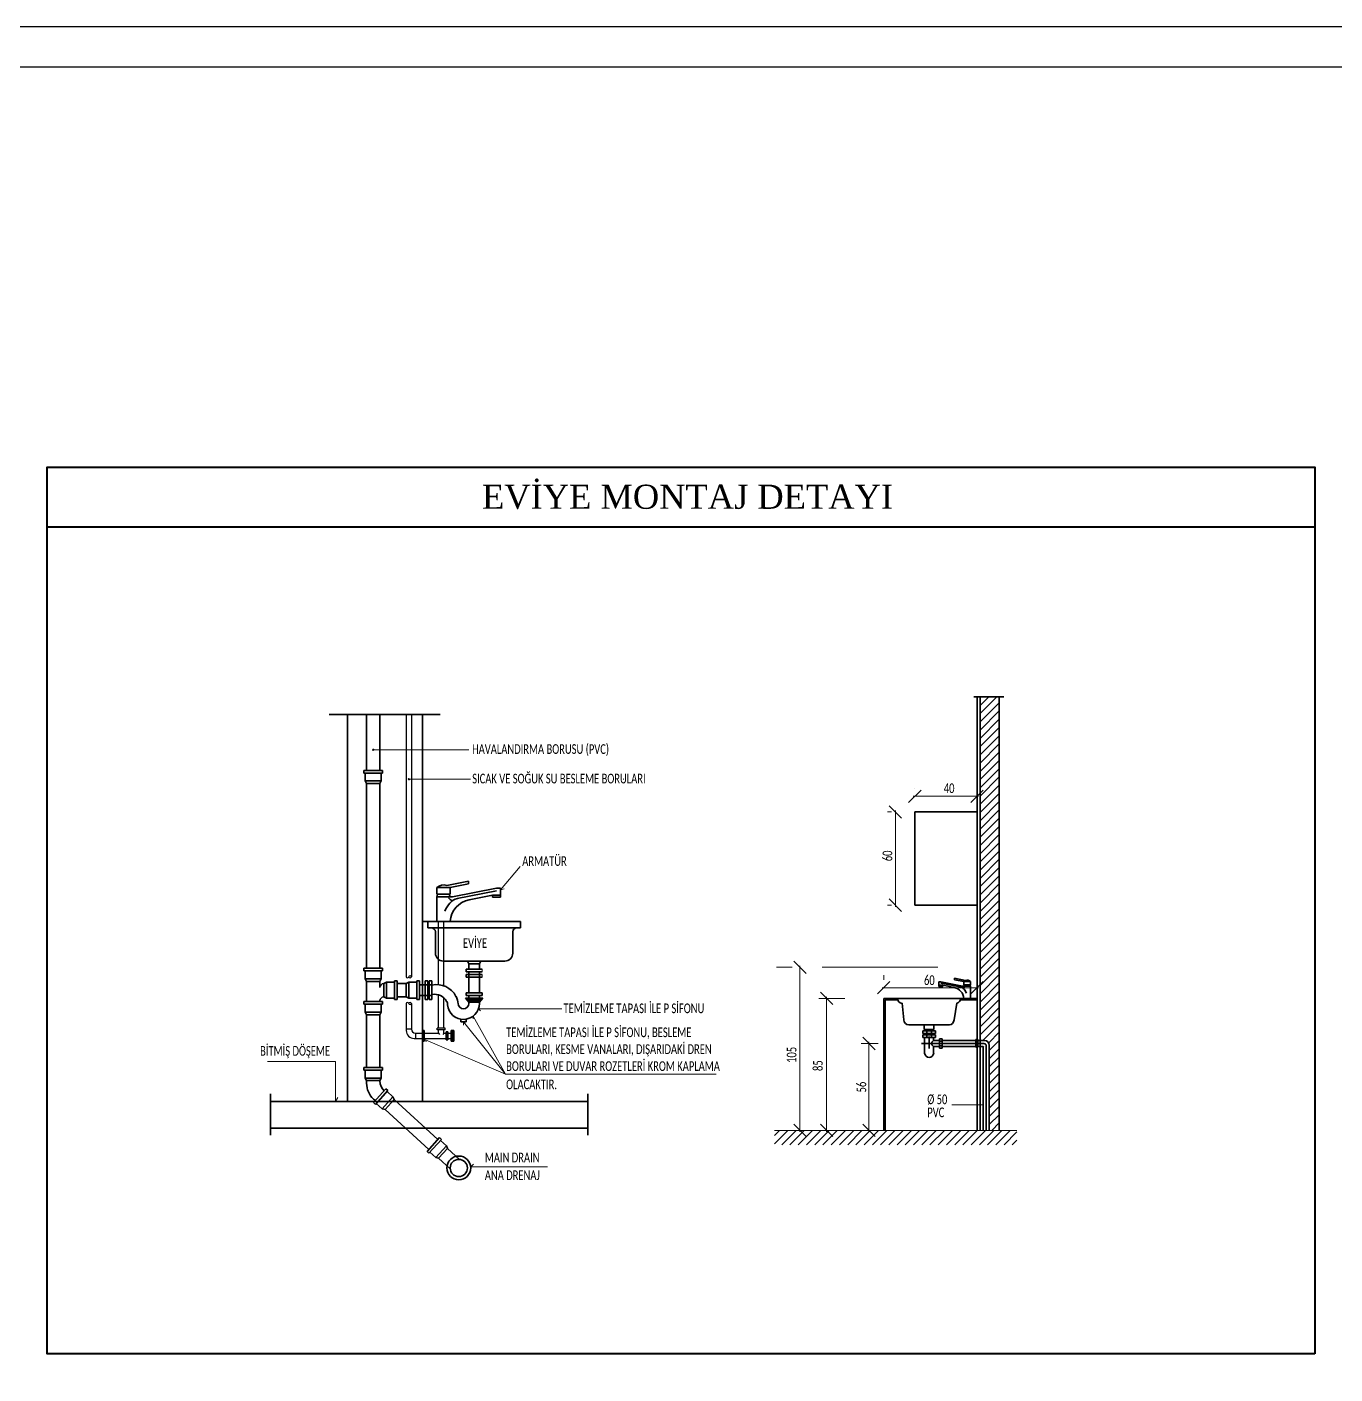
# Model space of a CAD drawing. Header units: centimetres. Extents: x 405464 to 563355, y 50011 to 66875.
# Drawn here: x 548065 to 551317, y 55663 to 59011 of the extents above; entities that cross this region are included whole.
import ezdxf
from ezdxf.enums import TextEntityAlignment as Align

# ---------------------------------------------------------------- set-up
doc = ezdxf.new("R2010")
doc.units = ezdxf.units.CM
for name, color, linetype, lineweight in [('0-KRCN-SHT-DETAY-20', 41, 'Continuous', 20), ('0-KRCN-SHT-DETAY-25', 4, 'Continuous', 25), ('0-KRCN-SHT-DETAY-35', 141, 'Continuous', 35), ('0-KRCN-SHT-DETAY-YAZI', 71, 'Continuous', 35), ('0-KRCN-SHT-DETAY-ÇERÇEVE', 71, 'Continuous', 40), ('0-KRCN-SHT-YAZI', 31, 'Continuous', 35), ('0-KRCN-Z-ANTET', 71, 'Continuous', 30)]:
    doc.layers.add(name, color=color, linetype=linetype, lineweight=lineweight)
doc.styles.add('KATMAN YAZI STİLİ', font='calibri.ttf')
doc.styles.add('mm', font='times.ttf', dxfattribs={"height": 3.3})

# ---------------------------------------------------------------- blocks, each defined once
blk = doc.blocks.new('G$C192924DB')
at = {"layer": '0-KRCN-SHT-DETAY-20'}
for p, q in [((1160, -285.6, 108.5), (1160.5, -285.1, 108.5)), ((524.6, -351, 108.5), (404.7, -351, 108.5)), ((526.6, -387.6, 108.5), (450, -387.6, 108.5)), ((1086.7, -401.1, 108.5), (1071.2, -416.5, 108.5)), ((1078.9, -399.3, 108.5), (1078.9, -399.1, 108.5)), ((1148.4, -416.5, 108.5), (1163.9, -401.1, 108.5)), ((1156.2, -399.3, 108.5), (1156.2, -399.1, 108.5)), ((1077, -408.8, 108.5), (1158.1, -408.8, 108.5)), ((1050, -428.2, 108.5), (1045.1, -428.2, 108.5)), ((1062.5, -435.9, 108.5), (1047.1, -420.5, 108.5)), ((1054.8, -546, 108.5), (1054.8, -426.3, 108.5)), ((588.1, -496.1, 108.5), (563.6, -525.2, 108.5)), ((563.6, -525.2, 108.5), (568.2, -523.8, 108.5)), ((1050, -544.1, 108.5), (1045.1, -544.1, 108.5)), ((1047.1, -536.3, 108.5), (1062.5, -551.8, 108.5)), ((943.7, -629, 108.5), (928.3, -613.6, 108.5)), ((936, -619.3, 108.5), (936, -825.9, 108.5)), ((540.9, -623.5, 108.5), (540.9, -626.8, 108.5)), ((540.9, -630.1, 108.5), (540.9, -633.4, 108.5)), ((907.1, -621.3, 108.5), (926.4, -621.3, 108.5)), ((963.7, -621.3, 108.5), (1107.4, -621.3, 108.5)), ((1040.3, -630.9, 108.5), (1040.3, -637.1, 108.5)), ((976.9, -667.6, 108.5), (961.5, -652.2, 108.5)), ((1048, -639, 108.5), (1032.6, -654.5, 108.5)), ((1158.1, -646.7, 108.5), (1038.4, -646.7, 108.5)), ((1148.4, -654.5, 108.5), (1163.9, -639, 108.5)), ((992, -659.9, 108.5), (959.6, -659.9, 108.5)), ((969.2, -658, 108.5), (969.2, -825.9, 108.5)), ((529.9, -681.9, 108.5), (529.7, -685.5, 108.5)), ((570, -754.3, 108.5), (529.9, -681.9, 108.5)), ((640.1, -672.9, 108.5), (536.4, -672.9, 108.5)), ((536.4, -672.9, 108.5), (539, -675.3, 108.5)), ((570, -754.3, 108.5), (517.8, -689, 108.5)), ((517.8, -689, 108.5), (517.8, -693.2, 108.5)), ((570, -754.3, 108.5), (470.5, -711.4, 108.5)), ((470.5, -711.4, 108.5), (471.3, -713.8, 108.5)), ((1033.3, -716, 108.5), (1012.2, -716, 108.5)), ((1029.6, -723.7, 108.5), (1014.1, -708.2, 108.5)), ((1021.9, -714, 108.5), (1021.9, -825.9, 108.5)), ((274, -738.4, 108.5), (358.7, -738.4, 108.5)), ((358.7, -738.4, 108.5), (358.7, -788.3, 108.5)), ((570, -754.3, 108.5), (832, -754.3, 108.5)), ((358.7, -788.3, 108.5), (361.4, -783.2, 108.5)), ((1124.8, -792.2, 108.5), (1164, -792.2, 108.5)), ((928.3, -816.3, 108.5), (943.7, -831.7, 108.5)), ((961.5, -816.3, 108.5), (976.9, -831.7, 108.5)), ((1014.1, -816.3, 108.5), (1029.6, -831.7, 108.5)), ((1205.9, -824, 108.5), (904.4, -824, 108.5)), ((907.1, -824, 108.5), (926.4, -824, 108.5)), ((527, -869.1, 108.5), (530.2, -866, 108.5)), ((622.1, -869.1, 108.5), (527, -869.1, 108.5))]:
    blk.add_line(p, q, dxfattribs=at)
for centre in [(405.6, -351, 108.5), (450, -387.6, 108.5)]:
    blk.add_circle(centre, 0.824, dxfattribs=at)
at = {"layer": '0-KRCN-SHT-DETAY-25', "color": 22}
for p, q in [((1160, -295.9, 108.5), (1170.8, -285.1, 108.5)), ((1160, -306.1, 108.5), (1181, -285.1, 108.5)), ((1160, -316.4, 108.5), (1183.8, -292.6, 108.5)), ((1160, -326.6, 108.5), (1183.8, -302.8, 108.5)), ((1160, -336.8, 108.5), (1183.8, -313.1, 108.5)), ((1160, -347.1, 108.5), (1183.8, -323.3, 108.5)), ((1160, -357.3, 108.5), (1183.8, -333.5, 108.5)), ((1160, -367.5, 108.5), (1183.8, -343.8, 108.5)), ((1160, -377.8, 108.5), (1183.8, -354, 108.5)), ((1160, -388, 108.5), (1183.8, -364.3, 108.5)), ((1160, -398.3, 108.5), (1183.8, -374.5, 108.5)), ((1160, -408.5, 108.5), (1183.8, -384.7, 108.5)), ((1160, -418.7, 108.5), (1183.8, -395, 108.5)), ((1160, -429, 108.5), (1183.8, -405.2, 108.5)), ((1160, -439.2, 108.5), (1183.8, -415.4, 108.5)), ((1160, -449.5, 108.5), (1183.8, -425.7, 108.5)), ((1160, -459.7, 108.5), (1183.8, -435.9, 108.5)), ((1160, -469.9, 108.5), (1183.8, -446.2, 108.5)), ((1160, -480.2, 108.5), (1183.8, -456.4, 108.5)), ((1160, -490.4, 108.5), (1183.8, -466.6, 108.5)), ((1160, -500.6, 108.5), (1183.8, -476.9, 108.5)), ((1160, -510.9, 108.5), (1183.8, -487.1, 108.5)), ((1160, -521.1, 108.5), (1183.8, -497.3, 108.5)), ((1160, -531.4, 108.5), (1183.8, -507.6, 108.5)), ((1160, -541.6, 108.5), (1183.8, -517.8, 108.5)), ((1160, -551.8, 108.5), (1183.8, -528.1, 108.5)), ((1160, -562.1, 108.5), (1183.8, -538.3, 108.5)), ((1160, -572.3, 108.5), (1183.8, -548.5, 108.5)), ((1160, -582.5, 108.5), (1183.8, -558.8, 108.5)), ((1160, -592.8, 108.5), (1183.8, -569, 108.5)), ((1160, -603, 108.5), (1183.8, -579.2, 108.5)), ((1160, -613.3, 108.5), (1183.8, -589.5, 108.5)), ((1160, -623.5, 108.5), (1183.8, -599.7, 108.5)), ((1160, -633.7, 108.5), (1183.8, -610, 108.5)), ((1160, -644, 108.5), (1183.8, -620.2, 108.5)), ((1160, -654.2, 108.5), (1183.8, -630.4, 108.5)), ((1160, -664.5, 108.5), (1183.8, -640.7, 108.5)), ((1160, -674.7, 108.5), (1183.8, -650.9, 108.5)), ((1160, -684.9, 108.5), (1183.8, -661.2, 108.5)), ((1160, -695.2, 108.5), (1183.8, -671.4, 108.5)), ((1160, -705.4, 108.5), (1183.8, -681.6, 108.5)), ((1163.4, -712.3, 108.5), (1183.8, -691.9, 108.5)), ((1170.7, -715.2, 108.5), (1183.8, -702.1, 108.5)), ((1171.4, -724.7, 108.5), (1183.8, -712.3, 108.5)), ((1171.4, -734.9, 108.5), (1183.8, -722.6, 108.5)), ((1171.4, -745.2, 108.5), (1183.8, -732.8, 108.5)), ((1171.4, -755.4, 108.5), (1183.8, -743.1, 108.5)), ((1171.4, -765.7, 108.5), (1183.8, -753.3, 108.5)), ((1171.4, -775.9, 108.5), (1183.8, -763.5, 108.5)), ((1171.4, -786.1, 108.5), (1183.8, -773.8, 108.5)), ((1171.4, -796.4, 108.5), (1183.8, -784, 108.5)), ((1171.4, -806.6, 108.5), (1183.8, -794.2, 108.5)), ((1171.4, -816.8, 108.5), (1183.8, -804.5, 108.5)), ((1174.5, -824, 108.5), (1183.8, -814.7, 108.5)), ((904.4, -840.6, 108.5), (921.1, -824, 108.5)), ((904.4, -830.4, 108.5), (910.8, -824, 108.5)), ((913.5, -841.8, 108.5), (931.3, -824, 108.5)), ((923.7, -841.8, 108.5), (941.5, -824, 108.5)), ((933.9, -841.8, 108.5), (951.8, -824, 108.5)), ((944.2, -841.8, 108.5), (962, -824, 108.5)), ((954.4, -841.8, 108.5), (972.2, -824, 108.5)), ((964.7, -841.8, 108.5), (982.5, -824, 108.5)), ((974.9, -841.8, 108.5), (992.7, -824, 108.5)), ((985.1, -841.8, 108.5), (1003, -824, 108.5)), ((995.4, -841.8, 108.5), (1013.2, -824, 108.5)), ((1005.6, -841.8, 108.5), (1023.4, -824, 108.5)), ((1015.8, -841.8, 108.5), (1033.7, -824, 108.5)), ((1026.1, -841.8, 108.5), (1043.9, -824, 108.5)), ((1036.3, -841.8, 108.5), (1054.2, -824, 108.5)), ((1046.6, -841.8, 108.5), (1064.4, -824, 108.5)), ((1056.8, -841.8, 108.5), (1074.6, -824, 108.5)), ((1067, -841.8, 108.5), (1084.9, -824, 108.5)), ((1077.3, -841.8, 108.5), (1095.1, -824, 108.5)), ((1087.5, -841.8, 108.5), (1105.3, -824, 108.5)), ((1097.7, -841.8, 108.5), (1115.6, -824, 108.5)), ((1108, -841.8, 108.5), (1125.8, -824, 108.5)), ((1118.2, -841.8, 108.5), (1136.1, -824, 108.5)), ((1128.5, -841.8, 108.5), (1146.3, -824, 108.5)), ((1138.7, -841.8, 108.5), (1156.5, -824, 108.5)), ((1148.9, -841.8, 108.5), (1166.8, -824, 108.5)), ((1159.2, -841.8, 108.5), (1177, -824, 108.5)), ((1169.4, -841.8, 108.5), (1187.2, -824, 108.5)), ((1179.7, -841.8, 108.5), (1197.5, -824, 108.5)), ((1189.9, -841.8, 108.5), (1205.9, -825.8, 108.5)), ((1200.1, -841.8, 108.5), (1205.9, -836, 108.5))]:
    blk.add_line(p, q, dxfattribs=at)
at = {"layer": '0-KRCN-SHT-DETAY-25', "color": 4}
for p, q in [((446.5, -307.1, 108.5), (446.5, -633.3, 108.5)), ((453.1, -307.1, 108.5), (453.1, -633.3, 108.5)), ((486.6, -642.9, 108.5), (486.6, -564.1, 108.5)), ((493.2, -644.3, 108.5), (493.2, -564.1, 108.5)), ((446.5, -666.4, 108.5), (446.5, -699.9, 108.5)), ((453.1, -666.4, 108.5), (453.1, -698.2, 108.5)), ((486.6, -696.9, 108.5), (486.6, -655.5, 108.5)), ((493.2, -696.9, 108.5), (493.2, -659.1, 108.5)), ((453.1, -698.2, 108.5), (446.5, -698.2, 108.5)), ((494.9, -696.9, 108.5), (485, -696.9, 108.5)), ((485, -699, 108.5), (485, -696.9, 108.5)), ((494.9, -699, 108.5), (485, -699, 108.5)), ((486.6, -703.2, 108.5), (486.6, -699, 108.5)), ((493.2, -703.2, 108.5), (493.2, -699, 108.5)), ((494.9, -699, 108.5), (494.9, -696.9, 108.5)), ((456.4, -709.8, 108.5), (466.7, -709.8, 108.5)), ((458, -703.2, 108.5), (458, -709.8, 108.5)), ((458, -703.2, 108.5), (466.7, -703.2, 108.5)), ((468.8, -703.2, 108.5), (486.6, -703.2, 108.5)), ((468.8, -709.8, 108.5), (496.1, -709.8, 108.5)), ((486.6, -703.2, 108.5), (487.9, -704.7, 108.5)), ((493.2, -703.2, 108.5), (491.9, -704.7, 108.5)), ((493.2, -703.2, 108.5), (496.1, -703.2, 108.5)), ((498.3, -703.2, 108.5), (502.4, -703.2, 108.5)), ((498.3, -709.8, 108.5), (502.4, -709.8, 108.5))]:
    blk.add_line(p, q, dxfattribs=at)
for centre, radius, start, end in [((448.1, -632.7, 108.5), 1.74, 198.3337, 341.6663), ((451.4, -633.8, 108.5), 1.74, 18.3337, 161.6663), ((451.4, -632.7, 108.5), 1.74, 198.3337, 341.6663), ((448.1, -666.9, 108.5), 1.74, 18.3337, 161.6663), ((451.4, -666.9, 108.5), 1.74, 18.3337, 161.6663), ((451.4, -665.9, 108.5), 1.74, 198.3337, 341.6663), ((456.4, -699.9, 108.5), 9.89, 180, 270), ((458, -698.2, 108.5), 4.94, 180, 270)]:
    blk.add_arc(centre, radius, start, end, dxfattribs=at)
at = {"layer": '0-KRCN-SHT-DETAY-35', "color": 120}
for p, q in [((1189.4, -285.1, 108.5), (1152.1, -285.1, 108.5)), ((1156.2, -824, 108.5), (1156.2, -285.1, 108.5)), ((1160, -824, 108.5), (1160, -285.1, 108.5)), ((1183.8, -824, 108.5), (1183.8, -285.1, 108.5)), ((350.7, -307.1, 108.5), (488.6, -307.1, 108.5)), ((373.5, -307.1, 108.5), (373.5, -788.3, 108.5)), ((466.7, -307.1, 108.5), (466.7, -788.3, 108.5)), ((524.4, -616.9, 108.5), (522.7, -613.6, 108.5)), ((524.4, -616.9, 108.5), (537.6, -616.9, 108.5)), ((524.4, -616.9, 108.5), (524.4, -623.5, 108.5)), ((537.6, -616.9, 108.5), (539.2, -613.6, 108.5)), ((537.6, -616.9, 108.5), (537.6, -623.5, 108.5)), ((521.1, -623.5, 108.5), (540.9, -623.5, 108.5)), ((521.1, -623.5, 108.5), (521.1, -626.8, 108.5)), ((521.1, -626.8, 108.5), (540.9, -626.8, 108.5)), ((521.1, -630.1, 108.5), (540.9, -630.1, 108.5)), ((521.1, -630.1, 108.5), (521.1, -633.4, 108.5)), ((521.1, -633.4, 108.5), (540.9, -633.4, 108.5)), ((524.4, -626.8, 108.5), (524.4, -653.1, 108.5)), ((537.6, -626.8, 108.5), (537.6, -653.1, 108.5)), ((520.3, -659.7, 108.5), (541.7, -659.7, 108.5)), ((524.4, -664.7, 108.5), (520.3, -659.7, 108.5)), ((521.1, -653.1, 108.5), (521.1, -656.4, 108.5)), ((521.1, -653.1, 108.5), (540.9, -653.1, 108.5)), ((521.1, -656.4, 108.5), (540.9, -656.4, 108.5)), ((521.1, -660.7, 108.5), (521.1, -659.7, 108.5)), ((522.7, -662.7, 108.5), (522.7, -659.7, 108.5)), ((524.4, -656.4, 108.5), (524.4, -666.3, 108.5)), ((524.4, -664.7, 108.5), (537.6, -664.7, 108.5)), ((526, -664.7, 108.5), (526, -659.7, 108.5)), ((527.7, -664.7, 108.5), (527.7, -659.7, 108.5)), ((529.3, -664.7, 108.5), (529.3, -659.7, 108.5)), ((531, -659.7, 108.5), (531, -664.7, 108.5)), ((532.6, -659.7, 108.5), (532.6, -664.7, 108.5)), ((534.3, -659.7, 108.5), (534.3, -664.7, 108.5)), ((535.9, -659.7, 108.5), (535.9, -664.7, 108.5)), ((537.6, -656.4, 108.5), (537.6, -666.3, 108.5)), ((537.6, -664.7, 108.5), (541.7, -659.7, 108.5)), ((539.2, -659.7, 108.5), (539.2, -662.7, 108.5)), ((540.9, -653.1, 108.5), (540.9, -656.4, 108.5)), ((540.9, -659.7, 108.5), (540.9, -660.7, 108.5)), ((514.5, -685.8, 108.5), (514.5, -689, 108.5)), ((521.1, -685.8, 108.5), (521.1, -689, 108.5)), ((466.7, -699.9, 108.5), (468.8, -699.9, 108.5)), ((468.8, -713.1, 108.5), (468.8, -699.9, 108.5)), ((496.1, -711.4, 108.5), (496.1, -701.5, 108.5)), ((496.1, -701.5, 108.5), (498.3, -701.5, 108.5)), ((498.3, -711.4, 108.5), (498.3, -701.5, 108.5)), ((502.4, -713.1, 108.5), (502.4, -699.9, 108.5)), ((502.4, -699.9, 108.5), (505.7, -699.9, 108.5)), ((502.4, -701.5, 108.5), (505.7, -701.5, 108.5)), ((505.7, -713.1, 108.5), (505.7, -699.9, 108.5)), ((514.5, -689, 108.5), (521.1, -689, 108.5)), ((466.7, -713.1, 108.5), (468.8, -713.1, 108.5)), ((496.1, -711.4, 108.5), (498.3, -711.4, 108.5)), ((502.4, -703.2, 108.5), (505.7, -703.2, 108.5)), ((502.4, -704.8, 108.5), (505.7, -704.8, 108.5)), ((502.4, -706.5, 108.5), (505.7, -706.5, 108.5)), ((502.4, -708.1, 108.5), (505.7, -708.1, 108.5)), ((502.4, -709.8, 108.5), (505.7, -709.8, 108.5)), ((502.4, -711.4, 108.5), (505.7, -711.4, 108.5)), ((502.4, -713.1, 108.5), (505.7, -713.1, 108.5)), ((1102.3, -716, 108.5), (1156.2, -716, 108.5)), ((1112.8, -712.3, 108.5), (1156.2, -712.3, 108.5)), ((1112.8, -719.7, 108.5), (1156.2, -719.7, 108.5)), ((278, -778.4, 108.5), (278, -829.9, 108.5)), ((672.2, -778.4, 108.5), (672.2, -829.9, 108.5)), ((278, -788.3, 108.5), (672.2, -788.3, 108.5)), ((278, -821.2, 108.5), (672.2, -821.2, 108.5))]:
    blk.add_line(p, q, dxfattribs=at)
at = {"layer": '0-KRCN-SHT-DETAY-35', "color": 6}
for p, q in [((397.3, -307.1, 108.5), (397.3, -376.6, 108.5)), ((413.8, -307.1, 108.5), (413.8, -376.6, 108.5)), ((394, -376.6, 108.5), (417.1, -376.6, 108.5)), ((394, -379.9, 108.5), (394, -376.6, 108.5)), ((394, -379.9, 108.5), (417.1, -379.9, 108.5)), ((395.7, -379.9, 108.5), (395.7, -389.8, 108.5)), ((415.5, -379.9, 108.5), (415.5, -389.8, 108.5)), ((417.1, -379.9, 108.5), (417.1, -376.6, 108.5)), ((397.3, -393.1, 108.5), (395.7, -389.8, 108.5)), ((395.7, -389.8, 108.5), (415.5, -389.8, 108.5)), ((397.3, -393.1, 108.5), (397.3, -622.4, 108.5)), ((397.3, -393.1, 108.5), (413.8, -393.1, 108.5)), ((413.8, -393.1, 108.5), (415.5, -389.8, 108.5)), ((413.8, -393.1, 108.5), (413.8, -622.4, 108.5)), ((394, -625.7, 108.5), (394, -622.4, 108.5)), ((394, -622.4, 108.5), (417.1, -622.4, 108.5)), ((394, -625.7, 108.5), (417.1, -625.7, 108.5)), ((395.7, -625.7, 108.5), (395.7, -635.6, 108.5)), ((395.7, -635.6, 108.5), (415.5, -635.6, 108.5)), ((397.3, -638.9, 108.5), (395.7, -635.6, 108.5)), ((413.8, -638.9, 108.5), (415.5, -635.6, 108.5)), ((415.5, -625.7, 108.5), (415.5, -635.6, 108.5)), ((417.1, -625.7, 108.5), (417.1, -622.4, 108.5)), ((397.3, -638.9, 108.5), (397.3, -663.9, 108.5)), ((397.3, -638.9, 108.5), (413.8, -638.9, 108.5)), ((413.8, -638.9, 108.5), (413.8, -646.5, 108.5)), ((418.7, -641.6, 108.5), (422, -639.9, 108.5)), ((418.7, -641.6, 108.5), (418.7, -658.1, 108.5)), ((431.9, -639.9, 108.5), (422, -639.9, 108.5)), ((422, -639.9, 108.5), (422, -659.7, 108.5)), ((431.9, -638.3, 108.5), (431.9, -661.4, 108.5)), ((431.9, -638.3, 108.5), (435.2, -638.3, 108.5)), ((435.2, -638.3, 108.5), (435.2, -661.4, 108.5)), ((446.7, -641.6, 108.5), (435.2, -641.6, 108.5)), ((446.7, -641.6, 108.5), (450, -639.9, 108.5)), ((446.7, -641.6, 108.5), (446.7, -658.1, 108.5)), ((450, -639.9, 108.5), (450, -659.7, 108.5)), ((459.9, -639.9, 108.5), (450, -639.9, 108.5)), ((459.9, -638.3, 108.5), (459.9, -661.4, 108.5)), ((459.9, -638.3, 108.5), (463.2, -638.3, 108.5)), ((463.2, -638.3, 108.5), (463.2, -661.4, 108.5)), ((478.4, -643.2, 108.5), (463.2, -643.2, 108.5)), ((470.1, -638.3, 108.5), (470.1, -661.4, 108.5)), ((470.1, -638.3, 108.5), (473.4, -638.3, 108.5)), ((473.4, -638.3, 108.5), (473.4, -661.4, 108.5)), ((475.1, -638.3, 108.5), (475.1, -661.4, 108.5)), ((475.1, -638.3, 108.5), (478.4, -638.3, 108.5)), ((478.4, -638.3, 108.5), (478.4, -661.4, 108.5)), ((394, -663.9, 108.5), (417.1, -663.9, 108.5)), ((394, -667.2, 108.5), (394, -663.9, 108.5)), ((394, -667.2, 108.5), (417.1, -667.2, 108.5)), ((395.7, -667.2, 108.5), (395.7, -677.1, 108.5)), ((413.8, -663, 108.5), (413.8, -663.9, 108.5)), ((415.5, -667.2, 108.5), (415.5, -677.1, 108.5)), ((417.1, -667.2, 108.5), (417.1, -663.9, 108.5)), ((418.7, -658.1, 108.5), (422, -659.7, 108.5)), ((431.9, -659.7, 108.5), (422, -659.7, 108.5)), ((431.9, -661.4, 108.5), (435.2, -661.4, 108.5)), ((446.7, -658.1, 108.5), (435.2, -658.1, 108.5)), ((446.7, -658.1, 108.5), (450, -659.7, 108.5)), ((459.9, -659.7, 108.5), (450, -659.7, 108.5)), ((459.9, -661.4, 108.5), (463.2, -661.4, 108.5)), ((478.4, -656.4, 108.5), (463.2, -656.4, 108.5)), ((470.1, -661.4, 108.5), (473.4, -661.4, 108.5)), ((475.1, -661.4, 108.5), (478.4, -661.4, 108.5)), ((397.3, -680.4, 108.5), (395.7, -677.1, 108.5)), ((395.7, -677.1, 108.5), (415.5, -677.1, 108.5)), ((397.3, -680.4, 108.5), (397.3, -745.7, 108.5)), ((397.3, -680.4, 108.5), (413.8, -680.4, 108.5)), ((413.8, -680.4, 108.5), (415.5, -677.1, 108.5)), ((413.8, -680.4, 108.5), (413.8, -745.7, 108.5)), ((1156.2, -712.3, 108.5), (1165.6, -712.3, 108.5)), ((1156.2, -716, 108.5), (1164.8, -716, 108.5)), ((1156.2, -719.7, 108.5), (1163.1, -719.7, 108.5)), ((1167.7, -718.9, 108.5), (1167.7, -824, 108.5)), ((1171.4, -718.1, 108.5), (1171.4, -824, 108.5)), ((1164, -720.6, 108.5), (1164, -824, 108.5)), ((394, -749, 108.5), (394, -745.7, 108.5)), ((394, -745.7, 108.5), (417.1, -745.7, 108.5)), ((394, -749, 108.5), (417.1, -749, 108.5)), ((395.7, -749, 108.5), (395.7, -758.9, 108.5)), ((415.5, -749, 108.5), (415.5, -758.9, 108.5)), ((417.1, -749, 108.5), (417.1, -745.7, 108.5)), ((397.3, -762.2, 108.5), (395.7, -758.9, 108.5)), ((395.7, -758.9, 108.5), (415.5, -758.9, 108.5)), ((397.3, -762.2, 108.5), (397.3, -765.5, 108.5)), ((397.3, -762.2, 108.5), (413.8, -762.2, 108.5)), ((413.8, -762.2, 108.5), (415.5, -758.9, 108.5)), ((413.8, -762.2, 108.5), (413.8, -762.6, 108.5)), ((405.9, -789.5, 108.5), (421.3, -772.4, 108.5)), ((405.9, -785, 108.5), (408.2, -787, 108.5)), ((408.3, -791.7, 108.5), (423.8, -774.6, 108.5)), ((416.8, -797.1, 108.5), (430, -782.4, 108.5)), ((420.3, -798.1, 108.5), (431.4, -785.8, 108.5)), ((423.8, -774.6, 108.5), (421.3, -772.4, 108.5)), ((422.7, -775.8, 108.5), (430, -782.4, 108.5)), ((431.4, -785.8, 108.5), (430, -782.4, 108.5)), ((431.4, -785.8, 108.5), (485.7, -835.4, 108.5)), ((408.3, -791.7, 108.5), (405.9, -789.5, 108.5)), ((409.4, -790.5, 108.5), (416.8, -797.1, 108.5)), ((420.3, -798.1, 108.5), (416.8, -797.1, 108.5)), ((420.3, -798.1, 108.5), (474.7, -847.6, 108.5)), ((472.4, -850.2, 108.5), (487.8, -833, 108.5)), ((474.8, -852.4, 108.5), (490.3, -835.2, 108.5)), ((490.3, -835.2, 108.5), (487.8, -833, 108.5)), ((489.2, -836.4, 108.5), (496.5, -843.1, 108.5)), ((472.4, -845.6, 108.5), (474.7, -847.6, 108.5)), ((474.8, -852.4, 108.5), (472.4, -850.2, 108.5)), ((475.9, -851.1, 108.5), (483.3, -857.8, 108.5)), ((483.3, -857.8, 108.5), (496.5, -843.1, 108.5)), ((486.8, -858.7, 108.5), (497.9, -846.5, 108.5)), ((497.9, -846.5, 108.5), (496.5, -843.1, 108.5)), ((497.9, -846.5, 108.5), (512.7, -860.1, 108.5)), ((486.8, -858.7, 108.5), (483.3, -857.8, 108.5)), ((486.8, -858.7, 108.5), (501.3, -871.9, 108.5))]:
    blk.add_line(p, q, dxfattribs=at)
at = {"layer": '0-KRCN-SHT-DETAY-35', "color": 171}
for p, q in [((1078.9, -544.1, 108.5), (1078.9, -428.2, 108.5)), ((1078.9, -428.2, 108.5), (1156.2, -428.2, 108.5)), ((1156.2, -544.1, 108.5), (1156.2, -428.2, 108.5)), ((497.1, -519.8, 108.5), (524.1, -514.4, 108.5)), ((501, -522.3, 108.5), (524.1, -517.7, 108.5)), ((524.1, -514.4, 108.5), (524.1, -517.7, 108.5)), ((484.5, -522.3, 108.5), (501, -522.3, 108.5)), ((484.5, -522.3, 108.5), (484.5, -530.5, 108.5)), ((484.5, -530.5, 108.5), (501, -530.5, 108.5)), ((484.5, -533.8, 108.5), (485.5, -530.5, 108.5)), ((484.5, -533.8, 108.5), (504.3, -533.8, 108.5)), ((484.5, -533.8, 108.5), (484.5, -564.1, 108.5)), ((501, -533.8, 108.5), (500.1, -530.5, 108.5)), ((501, -522.3, 108.5), (501, -530.5, 108.5)), ((504.3, -533.8, 108.5), (558.7, -522.9, 108.5)), ((510.1, -536, 108.5), (558.7, -526.3, 108.5)), ((524.9, -537.4, 108.5), (553.8, -531.6, 108.5)), ((553.8, -531.6, 108.5), (553.8, -534.3, 108.5)), ((553.8, -531.6, 108.5), (563.6, -531.6, 108.5)), ((553.8, -534.3, 108.5), (563.6, -534.3, 108.5)), ((558.7, -522.9, 108.5), (563.6, -522.9, 108.5)), ((563.6, -522.9, 108.5), (563.6, -534.3, 108.5)), ((1078.9, -544.1, 108.5), (1156.2, -544.1, 108.5)), ((466.7, -564.2, 108.5), (588.6, -564.2, 108.5)), ((473.3, -564.2, 108.5), (473.3, -572.4, 108.5)), ((588.6, -564.2, 108.5), (588.6, -572.4, 108.5)), ((473.3, -572.4, 108.5), (588.6, -572.4, 108.5)), ((482.9, -577.3, 108.5), (482.9, -603.7, 108.5)), ((579, -577.3, 108.5), (579, -603.7, 108.5)), ((492.8, -613.6, 108.5), (569.2, -613.6, 108.5)), ((1128.4, -635, 108.5), (1128.4, -636.7, 108.5)), ((1141.9, -637.7, 108.5), (1128.4, -635, 108.5)), ((1111.1, -639.3, 108.5), (1108.7, -639.3, 108.5)), ((1108.7, -639.3, 108.5), (1108.7, -645, 108.5)), ((1113.6, -643.6, 108.5), (1108.7, -643.6, 108.5)), ((1113.6, -645, 108.5), (1108.7, -645, 108.5)), ((1138.3, -644.7, 108.5), (1111.1, -639.3, 108.5)), ((1135.4, -645.8, 108.5), (1111.1, -641, 108.5)), ((1128, -646.5, 108.5), (1113.6, -643.6, 108.5)), ((1113.6, -643.6, 108.5), (1113.6, -645, 108.5)), ((1140, -639, 108.5), (1128.4, -636.7, 108.5)), ((1148.2, -644.7, 108.5), (1138.3, -644.7, 108.5)), ((1148.2, -639, 108.5), (1140, -639, 108.5)), ((1140, -639, 108.5), (1140, -643.1, 108.5)), ((1148.2, -643.1, 108.5), (1140, -643.1, 108.5)), ((1140, -644.7, 108.5), (1140.4, -643.1, 108.5)), ((1148.2, -644.7, 108.5), (1147.7, -643.1, 108.5)), ((1148.2, -639, 108.5), (1148.2, -643.1, 108.5)), ((1148.2, -644.7, 108.5), (1148.2, -659.9, 108.5)), ((1040.3, -659.9, 108.5), (1040.3, -824, 108.5)), ((1040.3, -659.9, 108.5), (1156.2, -659.9, 108.5)), ((1042.2, -661.6, 108.5), (1042.2, -823.7, 108.5)), ((1042.2, -661.6, 108.5), (1057.4, -661.6, 108.5)), ((1057.1, -659.9, 108.5), (1136, -659.9, 108.5)), ((1063.1, -666.1, 108.5), (1065.4, -686.7, 108.5)), ((1127.7, -686.7, 108.5), (1131.1, -665.9, 108.5)), ((1135.7, -661.6, 108.5), (1157, -661.6, 108.5)), ((1071.4, -692.7, 108.5), (1122, -692.7, 108.5)), ((1088.8, -700.2, 108.5), (1104.6, -700.2, 108.5)), ((1088.8, -703.5, 108.5), (1088.8, -700.2, 108.5)), ((1090.6, -692.7, 108.5), (1090.6, -698.6, 108.5)), ((1090.6, -698.6, 108.5), (1102.7, -698.6, 108.5)), ((1092.1, -698.6, 108.5), (1092.1, -700.2, 108.5)), ((1093.7, -703.5, 108.5), (1093.7, -700.2, 108.5)), ((1099.7, -703.5, 108.5), (1099.7, -700.2, 108.5)), ((1101.3, -698.6, 108.5), (1101.3, -700.2, 108.5)), ((1102.7, -692.7, 108.5), (1102.7, -698.6, 108.5)), ((1104.6, -700.2, 108.5), (1104.6, -703.5, 108.5)), ((1087.1, -716, 108.5), (1105.2, -716, 108.5)), ((1104.6, -703.5, 108.5), (1088.8, -703.5, 108.5)), ((1088.8, -708.4, 108.5), (1088.8, -705.1, 108.5)), ((1088.8, -705.1, 108.5), (1104.6, -705.1, 108.5)), ((1104.6, -708.4, 108.5), (1088.8, -708.4, 108.5)), ((1091, -708.4, 108.5), (1091, -728, 108.5)), ((1092.1, -703.5, 108.5), (1092.1, -705.1, 108.5)), ((1093.7, -708.4, 108.5), (1093.7, -705.1, 108.5)), ((1096.7, -707.5, 108.5), (1096.7, -722.1, 108.5)), ((1099.7, -708.4, 108.5), (1099.7, -705.1, 108.5)), ((1101.3, -703.5, 108.5), (1101.3, -705.1, 108.5)), ((1102.3, -708.4, 108.5), (1102.3, -712.3, 108.5)), ((1102.3, -712.3, 108.5), (1109.6, -712.3, 108.5)), ((1102.3, -719.7, 108.5), (1109.6, -719.7, 108.5)), ((1102.3, -719.7, 108.5), (1102.3, -728, 108.5)), ((1104.6, -705.1, 108.5), (1104.6, -708.4, 108.5)), ((1109.6, -721.9, 108.5), (1109.6, -710.1, 108.5)), ((1109.6, -710.1, 108.5), (1112.8, -710.1, 108.5)), ((1112.8, -713, 108.5), (1109.6, -713, 108.5)), ((1112.8, -719, 108.5), (1109.6, -719, 108.5)), ((1112.8, -710.1, 108.5), (1112.8, -721.9, 108.5)), ((1154.8, -711.1, 108.5), (1157.1, -711.1, 108.5)), ((1154.8, -720.5, 108.5), (1154.8, -711.1, 108.5)), ((1157.1, -711.1, 108.5), (1157.1, -720.5, 108.5)), ((1112.8, -721.9, 108.5), (1109.6, -721.9, 108.5)), ((1157.1, -720.5, 108.5), (1154.8, -720.5, 108.5))]:
    blk.add_line(p, q, dxfattribs=at)
at = {"layer": '0-KRCN-SHT-DETAY-35', "color": 6}
for radius in [14.8, 10.7]:
    blk.add_circle((511.9, -870.7, 108.5), radius, dxfattribs=at)
at = {"layer": '0-KRCN-SHT-DETAY-35', "color": 171}
for centre, radius, start, end in [((492.8, -530.9, 108.5), 11.9, 69.017, 133.6028), ((512, -524.4, 108.5), 16.5, 219.6988, 240.2028), ((530.7, -566.5, 108.5), 39, 140.3012, 157.1612), ((513.4, -552.1, 108.5), 16.5, 101.3099, 140.3012), ((530.7, -566.5, 108.5), 29.7, 101.3099, 175.3873), ((477.9, -577.3, 108.5), 4.94, 0, 90), ((584, -577.3, 108.5), 4.94, 90, 180), ((492.8, -603.7, 108.5), 9.89, 180, 270), ((569.2, -603.7, 108.5), 9.89, 270, 0), ((1125.1, -661.1, 108.5), 14.8, 4.6127, 78.6901), ((1133.8, -653.9, 108.5), 8.24, 39.6988, 78.6901), ((1134.5, -640, 108.5), 8.24, 299.7972, 320.3012), ((1125.1, -661.1, 108.5), 19.5, 22.8388, 39.6988), ((1144.1, -643.3, 108.5), 5.97, 46.3972, 110.983), ((1063.6, -659.6, 108.5), 6.57, 182.543, 265.0607), ((1129.4, -659.6, 108.5), 6.57, 285.3002, 357.457), ((1071.4, -686.7, 108.5), 6.03, 180, 270), ((1121.6, -686.7, 108.5), 6.03, 270, 0), ((1104.1, -716, 108.5), 4.14, 116.1199, 243.1), ((1096.7, -727.6, 108.5), 5.65, 184.0737, 355.9263)]:
    blk.add_arc(centre, radius, start, end, dxfattribs=at)
at = {"layer": '0-KRCN-SHT-DETAY-35', "color": 6}
for centre, radius, start, end in [((418.7, -646.5, 108.5), 4.94, 90, 180), ((418.7, -663, 108.5), 4.94, 90, 180), ((1163.1, -720.6, 108.5), 0.965, 0, 90), ((1164.8, -718.9, 108.5), 2.9, 0, 90), ((1165.6, -718.1, 108.5), 5.79, 0, 90), ((423.7, -765.5, 108.5), 26.4, 180, 227.6347), ((430.3, -762.6, 108.5), 16.5, 180, 227.6347)]:
    blk.add_arc(centre, radius, start, end, dxfattribs=at)
at = {"layer": '0-KRCN-SHT-DETAY-35', "color": 120}
for centre, radius, start, end in [((484.3, -670, 108.5), 27.2, 27.4561, 102.6178), ((481.7, -672, 108.5), 17.2, 28.5366, 101.2369), ((488.2, -668.5, 108.5), 9.89, 4.2596, 28.5366), ((517.8, -666.3, 108.5), 19.8, 184.2596, 0), ((488.2, -668.5, 108.5), 23.1, 4.2596, 28.5366), ((517.8, -666.3, 108.5), 6.59, 180, 0)]:
    blk.add_arc(centre, radius, start, end, dxfattribs=at)
at = {"layer": '0-KRCN-SHT-DETAY-YAZI'}
blk.add_line((717, -387.6, 108.5), (716.7, -387.6, 108.5), dxfattribs=at)
at = {"layer": '0-KRCN-SHT-DETAY-ÇERÇEVE'}
blk.add_line((0, -73.9), (1576.4, -73.9), dxfattribs=at)
blk.add_lwpolyline([(1576.4, -1101.8), (0, -1101.8), (0, 0), (1576.4, 0)], close=True, dxfattribs=at)
at = {"layer": '0-KRCN-SHT-DETAY-YAZI', "style": 'KATMAN YAZI STİLİ', "width": 0.7}
for s, p in [('HAVALANDIRMA BORUSU (PVC)', (528.5, -356.1, 108.5)), ('SICAK VE SOĞUK SU BESLEME BORULARI', (528.6, -392.8, 108.5)), ('40', (1114.9, -404.8, 108.5)), ('ARMATÜR', (590.8, -495.3, 108.5)), ('EVİYE', (517.1, -597.2, 108.5)), ('60', (1090.3, -643.3, 108.5)), ('TEMİZLEME TAPASI İLE P SİFONU', (642, -678.3, 108.5)), ('TEMİZLEME TAPASI İLE P SİFONU, BESLEME', (570.8, -708.1, 108.5)), ('BİTMİŞ DÖŞEME', (264.9, -731.2, 108.5)), ('BORULARI, KESME VANALARI, DIŞARIDAKİ DREN', (570.8, -729, 108.5)), ('BORULARI VE DUVAR ROZETLERİ KROM KAPLAMA', (570.8, -750.1, 108.5)), ('OLACAKTIR.', (570.8, -772.8, 108.5)), ('Ø 50', (1094.4, -791.4, 108.5)), ('PVC', (1094.4, -807.6, 108.5)), ('MAIN DRAIN', (544.3, -863.7, 108.5)), ('ANA DRENAJ', (544.3, -885.7, 108.5))]:
    blk.add_text(s, height=12, dxfattribs=at).set_placement(p)
for s, p in [('60', (1050.8, -489.5, 108.5)), ('105', (931.7, -740.1, 108.5)), ('85', (964.4, -750.2, 108.5)), ('56', (1018.4, -776.8, 108.5))]:
    blk.add_text(s, height=12, rotation=90, dxfattribs=at).set_placement(p)
at = {"layer": '0-KRCN-SHT-YAZI', "ltscale": 50, "style": 'mm'}
blk.add_text('EVİYE MONTAJ DETAYI', height=30, dxfattribs=at).set_placement((796.3, -33), align=Align.MIDDLE)
blk = doc.blocks.new('*U168')
at = {"layer": '0-KRCN-SHT-DETAY-ÇERÇEVE', "xscale": 2, "yscale": 2, "zscale": 2}
blk.add_blockref('G$C192924DB', (0, 0), dxfattribs=at)

msp = doc.modelspace()

# ---------------------------------------------------------------- linework, layer by layer
at = {"layer": '0-KRCN-Z-ANTET'}
for points in [[(405464.1, 50011.3), (563355.4, 50011.3), (563355.4, 59011.3), (405464.1, 59011.3)], [(544761.8, 50111.3), (561165.4, 50111.3), (561165.4, 58911.3), (544761.8, 58911.3)]]:
    msp.add_lwpolyline(points, close=True, dxfattribs=at)

# ---------------------------------------------------------------- block references
at = {"layer": '0-KRCN-SHT-DETAY-ÇERÇEVE'}
msp.add_blockref('*U168', (548114.5, 57916.7), dxfattribs=at)

doc.saveas('drawing.dxf')
